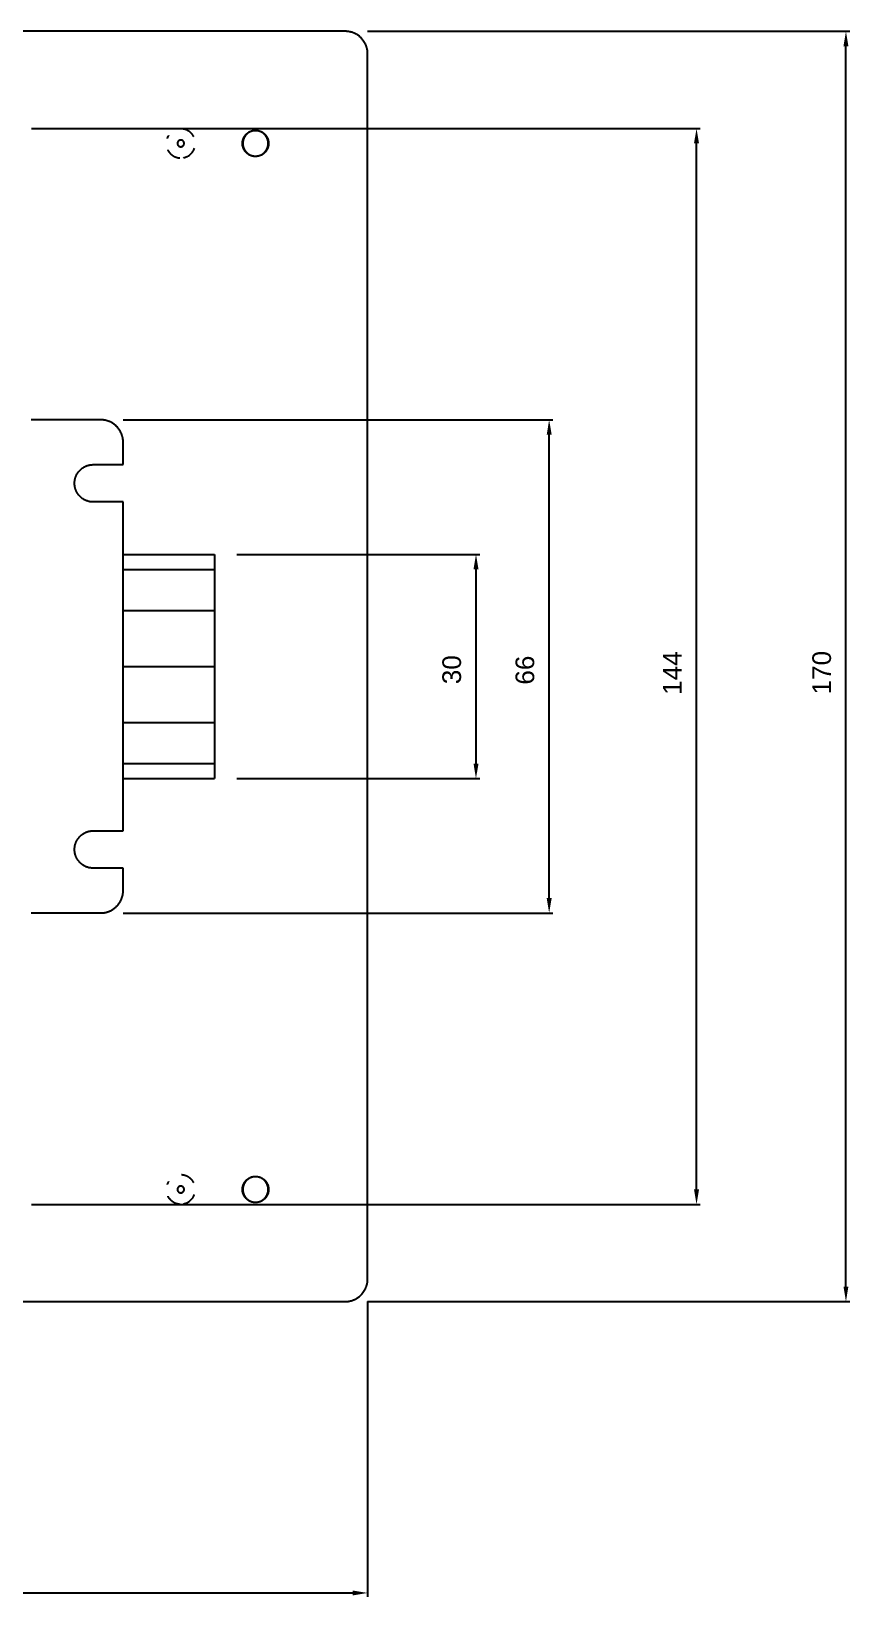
# Model space of a CAD drawing. Extents: x 623 to 1150, y 6 to 775.
# Drawn here: x 1040 to 1149.5, y 129 to 338.5 of the extents above; entities that cross this region are included whole.
import ezdxf

# ---------------------------------------------------------------- set-up
doc = ezdxf.new("R2010")
doc.units = 0
doc.layers.get('DEFPOINTS').update_dxf_attribs({"linetype": 'CONTINUOUS'})
doc.layers.add('DEFAULT', color=7, linetype='CONTINUOUS')
doc.layers.add('DIMENSIONES', color=7, linetype='CONTINUOUS')
doc.styles.add('HELVETICA_LIGHT', font='txt')
doc.dimstyles.new('DEFAULT', dxfattribs={"dimtxt": 2.5, "dimasz": 2, "dimexe": 0.5, "dimexo": 3, "dimgap": 2, "dimtad": 1, "dimtoh": 1, "dimzin": 1, "dimcen": 0.5, "dimazin": 3, "dimtfac": 1, "dimtix": 1, "dimtmove": 0, "dimatfit": 3})

# ---------------------------------------------------------------- blocks, each defined once
blk = doc.blocks.new('*D3')
at = {"layer": 'DEFAULT', "color": 0}
for p, q in [((897, 168.5), (897, 129)), ((1085, 168.5), (1085, 129)), ((899, 129.5), (1083, 129.5))]:
    blk.add_line(p, q, dxfattribs=at)
for points in [[(899, 129.83), (899, 129.17), (897, 129.5)], [(1083, 129.17), (1083, 129.83), (1085, 129.5)]]:
    blk.add_solid(points, dxfattribs=at)
at = {"layer": 'DEFPOINTS', "color": 0}
for p in [(897, 171.5), (1085, 171.5), (1085, 129.5)]:
    blk.add_point(p, dxfattribs=at)
at = {"layer": 'DEFAULT', "color": 0, "linetype": 'CONTINUOUS', "style": 'HELVETICA_LIGHT'}
blk.add_text('188', height=2.5, dxfattribs=at).set_placement((987.25, 131.5))
blk = doc.blocks.new('*D4')
at = {"layer": 'DEFAULT', "color": 0}
for p, q in [((1085, 338.5), (1149.5, 338.5)), ((1149, 170.5), (1149, 336.5)), ((1085, 168.5), (1149.5, 168.5))]:
    blk.add_line(p, q, dxfattribs=at)
for points in [[(1149.33, 336.5), (1148.67, 336.5), (1149, 338.5)], [(1148.67, 170.5), (1149.33, 170.5), (1149, 168.5)]]:
    blk.add_solid(points, dxfattribs=at)
at = {"layer": 'DEFPOINTS', "color": 0}
for p in [(1082, 338.5), (1149, 338.5), (1082, 168.5)]:
    blk.add_point(p, dxfattribs=at)
at = {"layer": 'DEFAULT', "color": 0, "linetype": 'CONTINUOUS', "style": 'HELVETICA_LIGHT'}
blk.add_text('170', height=2.5, rotation=90, dxfattribs=at).set_placement((1147, 249.75))
blk = doc.blocks.new('*D5')
at = {"layer": 'DEFAULT', "color": 0}
for p, q in [((1040.01, 325.5), (1129.51, 325.5)), ((1129.01, 183.5), (1129.01, 323.5)), ((1040.01, 181.5), (1129.51, 181.5))]:
    blk.add_line(p, q, dxfattribs=at)
for points in [[(1129.34, 323.5), (1128.67, 323.5), (1129.01, 325.5)], [(1128.67, 183.5), (1129.34, 183.5), (1129.01, 181.5)]]:
    blk.add_solid(points, dxfattribs=at)
at = {"layer": 'DEFPOINTS', "color": 0}
for p in [(1037.01, 325.5), (1129.01, 325.5), (1037.01, 181.5)]:
    blk.add_point(p, dxfattribs=at)
at = {"layer": 'DEFAULT', "color": 0, "linetype": 'CONTINUOUS', "style": 'HELVETICA_LIGHT'}
blk.add_text('144', height=2.5, rotation=90, dxfattribs=at).set_placement((1127.01, 249.69))
blk = doc.blocks.new('*D6')
at = {"layer": 'DEFAULT', "color": 0}
for p, q in [((1067.5, 268.5), (1100, 268.5)), ((1099.5, 266.5), (1099.5, 240.5)), ((1067.5, 238.5), (1100, 238.5))]:
    blk.add_line(p, q, dxfattribs=at)
for points in [[(1099.84, 266.5), (1099.17, 266.5), (1099.5, 268.5)], [(1099.17, 240.5), (1099.84, 240.5), (1099.5, 238.5)]]:
    blk.add_solid(points, dxfattribs=at)
at = {"layer": 'DEFPOINTS', "color": 0}
for p in [(1064.5, 268.5), (1064.5, 238.5), (1099.5, 238.5)]:
    blk.add_point(p, dxfattribs=at)
at = {"layer": 'DEFAULT', "color": 0, "linetype": 'CONTINUOUS', "style": 'HELVETICA_LIGHT'}
blk.add_text('30', height=2.5, rotation=90, dxfattribs=at).set_placement((1097.5, 251.12))
blk = doc.blocks.new('*D7')
at = {"layer": 'DEFAULT', "color": 0}
for p, q in [((1052.29, 286.5), (1109.79, 286.5)), ((1109.29, 222.5), (1109.29, 284.5)), ((1052.29, 220.5), (1109.79, 220.5))]:
    blk.add_line(p, q, dxfattribs=at)
for points in [[(1109.63, 284.5), (1108.96, 284.5), (1109.29, 286.5)], [(1108.96, 222.5), (1109.63, 222.5), (1109.29, 220.5)]]:
    blk.add_solid(points, dxfattribs=at)
at = {"layer": 'DEFPOINTS', "color": 0}
for p in [(1049.29, 286.5), (1109.29, 286.5), (1049.29, 220.5)]:
    blk.add_point(p, dxfattribs=at)
at = {"layer": 'DEFAULT', "color": 0, "linetype": 'CONTINUOUS', "style": 'HELVETICA_LIGHT'}
blk.add_text('66', height=2.5, rotation=90, dxfattribs=at).set_placement((1107.29, 251.06))

msp = doc.modelspace()

# ---------------------------------------------------------------- linework, layer by layer
at = {"layer": 'DIMENSIONES'}
for points in [[(1082.003, 338.5), (900.003, 338.5)], [(1085.003, 335.5), (1085.002, 335.566), (1085, 335.634), (1084.996, 335.701), (1084.991, 335.769), (1084.984, 335.838), (1084.975, 335.907), (1084.965, 335.976), (1084.953, 336.046), (1084.939, 336.116), (1084.923, 336.185), (1084.906, 336.255), (1084.887, 336.325), (1084.866, 336.395), (1084.843, 336.465), (1084.819, 336.535), (1084.792, 336.604), (1084.764, 336.673), (1084.733, 336.742), (1084.701, 336.81), (1084.668, 336.878), (1084.632, 336.945), (1084.594, 337.011), (1084.555, 337.077), (1084.514, 337.142), (1084.471, 337.205), (1084.426, 337.268), (1084.38, 337.33), (1084.332, 337.391), (1084.282, 337.45), (1084.231, 337.509), (1084.178, 337.566), (1084.124, 337.621), (1084.068, 337.675), (1084.011, 337.728), (1083.953, 337.779), (1083.894, 337.829), (1083.833, 337.877), (1083.771, 337.923), (1083.708, 337.968), (1083.644, 338.011), (1083.58, 338.052), (1083.514, 338.091), (1083.448, 338.129), (1083.381, 338.165), (1083.313, 338.199), (1083.245, 338.231), (1083.176, 338.261), (1083.107, 338.289), (1083.038, 338.316), (1082.968, 338.34), (1082.898, 338.363), (1082.828, 338.384), (1082.758, 338.403), (1082.688, 338.421), (1082.618, 338.436), (1082.549, 338.45), (1082.479, 338.462), (1082.41, 338.472), (1082.341, 338.481), (1082.272, 338.488), (1082.204, 338.493), (1082.136, 338.497), (1082.069, 338.499), (1082.003, 338.5)], [(1085.003, 171.5), (1085.003, 335.5)], [(1061.382, 324.879), (1061.35, 324.909), (1061.319, 324.939), (1061.286, 324.968), (1061.253, 324.997), (1061.218, 325.025), (1061.184, 325.052), (1061.148, 325.078), (1061.112, 325.104), (1061.075, 325.129), (1061.037, 325.153), (1060.999, 325.176), (1060.961, 325.198), (1060.921, 325.22), (1060.882, 325.241), (1060.841, 325.26), (1060.801, 325.279), (1060.76, 325.297), (1060.718, 325.314), (1060.676, 325.33), (1060.634, 325.345), (1060.592, 325.359), (1060.549, 325.372), (1060.506, 325.384), (1060.463, 325.395), (1060.42, 325.405), (1060.376, 325.414), (1060.333, 325.422), (1060.289, 325.429), (1060.246, 325.435), (1060.202, 325.44), (1060.159, 325.444), (1060.115, 325.447)], [(1061.517, 324.729), (1061.485, 324.768), (1061.452, 324.806), (1061.417, 324.843), (1061.382, 324.88), (1061.382, 324.88)], [(1061.745, 324.376), (1061.721, 324.422), (1061.695, 324.468), (1061.668, 324.514), (1061.64, 324.559), (1061.611, 324.602), (1061.581, 324.646), (1061.549, 324.688), (1061.516, 324.729)], [(1058.373, 324.571), (1058.342, 324.523), (1058.313, 324.473), (1058.285, 324.423), (1058.259, 324.372), (1058.234, 324.32), (1058.21, 324.268), (1058.188, 324.215), (1058.168, 324.161)], [(1060.347, 321.581), (1060.407, 321.592), (1060.468, 321.606), (1060.528, 321.622), (1060.588, 321.64), (1060.647, 321.66), (1060.707, 321.681), (1060.766, 321.705), (1060.824, 321.731), (1060.882, 321.76), (1060.939, 321.79), (1060.996, 321.822), (1061.051, 321.856), (1061.105, 321.892), (1061.158, 321.929), (1061.21, 321.969), (1061.261, 322.01), (1061.31, 322.053), (1061.358, 322.098), (1061.404, 322.144), (1061.448, 322.191), (1061.491, 322.24), (1061.532, 322.29), (1061.571, 322.342), (1061.609, 322.394), (1061.644, 322.447), (1061.678, 322.501), (1061.709, 322.556), (1061.739, 322.612), (1061.766, 322.668), (1061.792, 322.725), (1061.816, 322.782), (1061.837, 322.839)], [(1058.26, 322.624), (1058.285, 322.577), (1058.31, 322.531), (1058.337, 322.486), (1058.365, 322.441), (1058.394, 322.397), (1058.425, 322.354), (1058.456, 322.312), (1058.489, 322.271)], [(1058.488, 322.27), (1058.52, 322.231), (1058.554, 322.193), (1058.588, 322.156), (1058.623, 322.12)], [(1058.624, 322.121), (1058.655, 322.091), (1058.687, 322.061), (1058.719, 322.032), (1058.753, 322.003), (1058.787, 321.975), (1058.822, 321.948), (1058.857, 321.922), (1058.894, 321.896), (1058.93, 321.871), (1058.968, 321.847), (1059.006, 321.824), (1059.045, 321.801), (1059.084, 321.78), (1059.124, 321.759), (1059.164, 321.739), (1059.205, 321.721), (1059.246, 321.703), (1059.287, 321.686), (1059.329, 321.67), (1059.371, 321.655), (1059.414, 321.641), (1059.456, 321.628), (1059.499, 321.616), (1059.543, 321.605), (1059.586, 321.595), (1059.629, 321.586), (1059.673, 321.578), (1059.716, 321.571), (1059.76, 321.565), (1059.803, 321.56), (1059.847, 321.556), (1059.89, 321.553)], [(1049.293, 286.504), (1040.005, 286.504)], [(1052.293, 283.504), (1052.293, 283.571), (1052.29, 283.638), (1052.287, 283.705), (1052.281, 283.774), (1052.274, 283.842), (1052.266, 283.911), (1052.255, 283.98), (1052.243, 284.05), (1052.229, 284.12), (1052.214, 284.189), (1052.197, 284.259), (1052.178, 284.329), (1052.157, 284.399), (1052.134, 284.469), (1052.109, 284.539), (1052.083, 284.608), (1052.054, 284.677), (1052.024, 284.746), (1051.992, 284.814), (1051.958, 284.882), (1051.922, 284.949), (1051.885, 285.015), (1051.845, 285.081), (1051.804, 285.146), (1051.761, 285.209), (1051.717, 285.272), (1051.67, 285.334), (1051.622, 285.395), (1051.573, 285.454), (1051.522, 285.513), (1051.469, 285.57), (1051.415, 285.625), (1051.359, 285.679), (1051.302, 285.732), (1051.244, 285.783), (1051.184, 285.833), (1051.124, 285.881), (1051.062, 285.927), (1050.999, 285.972), (1050.935, 286.015), (1050.87, 286.056), (1050.805, 286.096), (1050.738, 286.133), (1050.671, 286.169), (1050.604, 286.203), (1050.535, 286.235), (1050.467, 286.265), (1050.398, 286.293), (1050.328, 286.32), (1050.259, 286.344), (1050.189, 286.367), (1050.119, 286.388), (1050.049, 286.407), (1049.979, 286.425), (1049.909, 286.44), (1049.839, 286.454), (1049.77, 286.466), (1049.7, 286.476), (1049.631, 286.485), (1049.563, 286.492), (1049.495, 286.497), (1049.427, 286.501), (1049.36, 286.503), (1049.293, 286.504)], [(1052.293, 280.508), (1052.293, 283.504)], [(1048.293, 275.508), (1048.238, 275.509), (1048.182, 275.51), (1048.125, 275.514), (1048.069, 275.518), (1048.012, 275.524), (1047.954, 275.531), (1047.896, 275.54), (1047.838, 275.55), (1047.78, 275.561), (1047.722, 275.574), (1047.664, 275.589), (1047.605, 275.604), (1047.547, 275.622), (1047.489, 275.641), (1047.431, 275.661), (1047.373, 275.683), (1047.316, 275.707), (1047.258, 275.732), (1047.201, 275.759), (1047.145, 275.787), (1047.089, 275.817), (1047.034, 275.848), (1046.979, 275.881), (1046.925, 275.915), (1046.872, 275.951), (1046.82, 275.988), (1046.768, 276.027), (1046.718, 276.067), (1046.668, 276.108), (1046.619, 276.151), (1046.572, 276.195), (1046.526, 276.24), (1046.48, 276.287), (1046.436, 276.334), (1046.394, 276.383), (1046.352, 276.432), (1046.312, 276.483), (1046.274, 276.534), (1046.237, 276.587), (1046.201, 276.64), (1046.167, 276.694), (1046.134, 276.749), (1046.102, 276.804), (1046.073, 276.86), (1046.044, 276.916), (1046.018, 276.973), (1045.992, 277.03), (1045.969, 277.088), (1045.947, 277.146), (1045.926, 277.204), (1045.907, 277.262), (1045.89, 277.32), (1045.874, 277.378), (1045.859, 277.437), (1045.847, 277.495), (1045.835, 277.553), (1045.825, 277.611), (1045.816, 277.669), (1045.809, 277.726), (1045.803, 277.783), (1045.799, 277.84), (1045.796, 277.897), (1045.794, 277.952), (1045.793, 278.008), (1045.794, 278.063), (1045.796, 278.119), (1045.799, 278.176), (1045.803, 278.233), (1045.809, 278.29), (1045.816, 278.347), (1045.825, 278.405), (1045.835, 278.463), (1045.847, 278.521), (1045.859, 278.579), (1045.874, 278.638), (1045.89, 278.696), (1045.907, 278.754), (1045.926, 278.812), (1045.947, 278.87), (1045.969, 278.928), (1045.992, 278.986), (1046.018, 279.043), (1046.044, 279.1), (1046.073, 279.156), (1046.102, 279.212), (1046.134, 279.267), (1046.167, 279.322), (1046.201, 279.376), (1046.237, 279.429), (1046.274, 279.482), (1046.312, 279.533), (1046.352, 279.584), (1046.394, 279.633), (1046.436, 279.682), (1046.48, 279.729), (1046.526, 279.776), (1046.572, 279.821), (1046.619, 279.865), (1046.668, 279.907), (1046.718, 279.949), (1046.768, 279.989), (1046.82, 280.027), (1046.872, 280.065), (1046.925, 280.1), (1046.979, 280.135), (1047.034, 280.168), (1047.089, 280.199), (1047.145, 280.229), (1047.201, 280.257), (1047.258, 280.284), (1047.316, 280.309), (1047.373, 280.332), (1047.431, 280.355), (1047.489, 280.375), (1047.547, 280.394), (1047.605, 280.411), (1047.664, 280.427), (1047.722, 280.442), (1047.78, 280.455), (1047.838, 280.466), (1047.896, 280.476), (1047.954, 280.485), (1048.012, 280.492), (1048.069, 280.498), (1048.125, 280.502), (1048.182, 280.505), (1048.238, 280.507), (1048.293, 280.508)], [(1048.293, 280.508), (1052.293, 280.508)], [(1052.293, 275.508), (1048.293, 275.508)], [(1052.293, 231.5), (1052.293, 275.508)], [(1052.293, 268.5), (1064.503, 268.5)], [(1064.503, 268.5), (1064.503, 266.49)], [(1052.293, 266.49), (1064.503, 266.49)], [(1064.503, 266.49), (1064.503, 261)], [(1052.293, 261), (1064.503, 261)], [(1064.503, 261), (1064.503, 253.5)], [(1052.293, 253.5), (1064.503, 253.5)], [(1064.503, 253.5), (1064.503, 246)], [(1052.293, 246), (1064.503, 246)], [(1064.503, 246), (1064.503, 240.51)], [(1052.293, 240.51), (1064.503, 240.51)], [(1064.503, 240.51), (1064.503, 238.5)], [(1052.293, 238.5), (1064.503, 238.5)], [(1048.293, 226.5), (1048.238, 226.501), (1048.182, 226.502), (1048.125, 226.506), (1048.069, 226.51), (1048.012, 226.516), (1047.954, 226.523), (1047.896, 226.532), (1047.838, 226.542), (1047.78, 226.553), (1047.722, 226.566), (1047.664, 226.581), (1047.605, 226.597), (1047.547, 226.614), (1047.489, 226.633), (1047.431, 226.653), (1047.373, 226.676), (1047.316, 226.699), (1047.258, 226.724), (1047.201, 226.751), (1047.145, 226.779), (1047.089, 226.809), (1047.034, 226.84), (1046.979, 226.873), (1046.925, 226.908), (1046.872, 226.943), (1046.82, 226.98), (1046.768, 227.019), (1046.718, 227.059), (1046.668, 227.1), (1046.619, 227.143), (1046.572, 227.187), (1046.526, 227.232), (1046.48, 227.279), (1046.436, 227.326), (1046.394, 227.375), (1046.352, 227.424), (1046.312, 227.475), (1046.274, 227.526), (1046.237, 227.579), (1046.201, 227.632), (1046.167, 227.686), (1046.134, 227.741), (1046.102, 227.796), (1046.073, 227.852), (1046.044, 227.908), (1046.018, 227.965), (1045.992, 228.022), (1045.969, 228.08), (1045.947, 228.138), (1045.926, 228.196), (1045.907, 228.254), (1045.89, 228.312), (1045.874, 228.37), (1045.859, 228.429), (1045.847, 228.487), (1045.835, 228.545), (1045.825, 228.603), (1045.816, 228.661), (1045.809, 228.718), (1045.803, 228.775), (1045.799, 228.832), (1045.796, 228.889), (1045.794, 228.945), (1045.793, 229), (1045.794, 229.055), (1045.796, 229.111), (1045.799, 229.168), (1045.803, 229.225), (1045.809, 229.282), (1045.816, 229.339), (1045.825, 229.397), (1045.835, 229.455), (1045.847, 229.513), (1045.859, 229.571), (1045.874, 229.63), (1045.89, 229.688), (1045.907, 229.746), (1045.926, 229.804), (1045.947, 229.862), (1045.969, 229.92), (1045.992, 229.978), (1046.018, 230.035), (1046.044, 230.092), (1046.073, 230.148), (1046.102, 230.204), (1046.134, 230.259), (1046.167, 230.314), (1046.201, 230.368), (1046.237, 230.421), (1046.274, 230.474), (1046.312, 230.525), (1046.352, 230.576), (1046.394, 230.625), (1046.436, 230.674), (1046.48, 230.721), (1046.526, 230.768), (1046.572, 230.813), (1046.619, 230.857), (1046.668, 230.9), (1046.718, 230.941), (1046.768, 230.981), (1046.82, 231.02), (1046.872, 231.057), (1046.925, 231.092), (1046.979, 231.127), (1047.034, 231.16), (1047.089, 231.191), (1047.145, 231.221), (1047.201, 231.249), (1047.258, 231.276), (1047.316, 231.301), (1047.373, 231.324), (1047.431, 231.347), (1047.489, 231.367), (1047.547, 231.386), (1047.605, 231.403), (1047.664, 231.419), (1047.722, 231.434), (1047.78, 231.447), (1047.838, 231.458), (1047.896, 231.468), (1047.954, 231.477), (1048.012, 231.484), (1048.069, 231.49), (1048.125, 231.494), (1048.182, 231.498), (1048.238, 231.499), (1048.293, 231.5)], [(1048.293, 231.5), (1052.293, 231.5)], [(1052.293, 226.5), (1048.293, 226.5)], [(1052.293, 223.504), (1052.293, 226.5)], [(1049.293, 220.504), (1049.36, 220.505), (1049.427, 220.507), (1049.495, 220.511), (1049.563, 220.516), (1049.631, 220.523), (1049.7, 220.532), (1049.77, 220.542), (1049.839, 220.554), (1049.909, 220.568), (1049.979, 220.583), (1050.049, 220.601), (1050.119, 220.62), (1050.189, 220.641), (1050.259, 220.664), (1050.328, 220.688), (1050.398, 220.715), (1050.467, 220.743), (1050.535, 220.773), (1050.604, 220.805), (1050.671, 220.839), (1050.738, 220.875), (1050.805, 220.912), (1050.87, 220.952), (1050.935, 220.993), (1050.999, 221.036), (1051.062, 221.081), (1051.124, 221.127), (1051.184, 221.175), (1051.244, 221.225), (1051.302, 221.276), (1051.359, 221.328), (1051.415, 221.383), (1051.469, 221.438), (1051.522, 221.495), (1051.573, 221.554), (1051.622, 221.613), (1051.67, 221.674), (1051.717, 221.736), (1051.761, 221.799), (1051.804, 221.862), (1051.845, 221.927), (1051.885, 221.993), (1051.922, 222.059), (1051.958, 222.126), (1051.992, 222.194), (1052.024, 222.262), (1052.054, 222.331), (1052.083, 222.4), (1052.109, 222.469), (1052.134, 222.539), (1052.157, 222.609), (1052.178, 222.679), (1052.197, 222.748), (1052.214, 222.818), (1052.229, 222.888), (1052.243, 222.958), (1052.255, 223.028), (1052.266, 223.097), (1052.274, 223.166), (1052.281, 223.234), (1052.287, 223.303), (1052.29, 223.37), (1052.293, 223.437), (1052.293, 223.504)], [(1040.005, 220.504), (1049.293, 220.504)], [(1058.373, 184.571), (1058.342, 184.523), (1058.313, 184.473), (1058.285, 184.423), (1058.259, 184.372), (1058.234, 184.32), (1058.21, 184.268), (1058.188, 184.215), (1058.168, 184.161)], [(1061.382, 184.879), (1061.35, 184.909), (1061.319, 184.939), (1061.286, 184.968), (1061.253, 184.997), (1061.218, 185.025), (1061.184, 185.052), (1061.148, 185.078), (1061.112, 185.104), (1061.075, 185.129), (1061.037, 185.153), (1060.999, 185.176), (1060.961, 185.198), (1060.921, 185.22), (1060.882, 185.241), (1060.841, 185.26), (1060.801, 185.279), (1060.76, 185.297), (1060.718, 185.314), (1060.676, 185.33), (1060.634, 185.345), (1060.592, 185.359), (1060.549, 185.372), (1060.506, 185.384), (1060.463, 185.395), (1060.42, 185.405), (1060.376, 185.414), (1060.333, 185.422), (1060.289, 185.429), (1060.246, 185.435), (1060.202, 185.44), (1060.159, 185.444), (1060.115, 185.447)], [(1061.517, 184.729), (1061.485, 184.768), (1061.452, 184.806), (1061.417, 184.843), (1061.382, 184.88), (1061.382, 184.88)], [(1061.745, 184.376), (1061.721, 184.422), (1061.695, 184.468), (1061.668, 184.514), (1061.64, 184.559), (1061.611, 184.602), (1061.581, 184.646), (1061.549, 184.688), (1061.516, 184.729)], [(1058.26, 182.624), (1058.285, 182.577), (1058.31, 182.531), (1058.337, 182.486), (1058.365, 182.441), (1058.394, 182.397), (1058.425, 182.354), (1058.456, 182.312), (1058.489, 182.271)], [(1058.488, 182.27), (1058.52, 182.231), (1058.554, 182.193), (1058.588, 182.156), (1058.623, 182.12)], [(1060.347, 181.581), (1060.407, 181.592), (1060.468, 181.606), (1060.528, 181.622), (1060.588, 181.64), (1060.647, 181.66), (1060.707, 181.681), (1060.766, 181.705), (1060.824, 181.731), (1060.882, 181.76), (1060.939, 181.79), (1060.996, 181.822), (1061.051, 181.856), (1061.105, 181.892), (1061.158, 181.929), (1061.21, 181.969), (1061.261, 182.01), (1061.31, 182.053), (1061.358, 182.098), (1061.404, 182.144), (1061.448, 182.191), (1061.491, 182.24), (1061.532, 182.29), (1061.571, 182.342), (1061.609, 182.394), (1061.644, 182.447), (1061.678, 182.501), (1061.709, 182.556), (1061.739, 182.612), (1061.766, 182.668), (1061.792, 182.725), (1061.816, 182.782), (1061.837, 182.839)], [(1058.624, 182.121), (1058.655, 182.091), (1058.687, 182.061), (1058.719, 182.032), (1058.753, 182.003), (1058.787, 181.975), (1058.822, 181.948), (1058.857, 181.922), (1058.894, 181.896), (1058.93, 181.871), (1058.968, 181.847), (1059.006, 181.824), (1059.045, 181.801), (1059.084, 181.78), (1059.124, 181.759), (1059.164, 181.739), (1059.205, 181.721), (1059.246, 181.703), (1059.287, 181.686), (1059.329, 181.67), (1059.371, 181.655), (1059.414, 181.641), (1059.456, 181.628), (1059.499, 181.616), (1059.543, 181.605), (1059.586, 181.595), (1059.629, 181.586), (1059.673, 181.578), (1059.716, 181.571), (1059.76, 181.565), (1059.803, 181.56), (1059.847, 181.556), (1059.89, 181.553)], [(1082.003, 168.5), (1082.069, 168.501), (1082.136, 168.503), (1082.204, 168.507), (1082.272, 168.512), (1082.341, 168.519), (1082.41, 168.528), (1082.479, 168.538), (1082.549, 168.55), (1082.618, 168.564), (1082.688, 168.579), (1082.758, 168.597), (1082.828, 168.616), (1082.898, 168.637), (1082.968, 168.659), (1083.038, 168.684), (1083.107, 168.711), (1083.176, 168.739), (1083.245, 168.769), (1083.313, 168.801), (1083.381, 168.835), (1083.448, 168.871), (1083.514, 168.908), (1083.58, 168.948), (1083.644, 168.989), (1083.708, 169.032), (1083.771, 169.076), (1083.833, 169.123), (1083.894, 169.171), (1083.953, 169.22), (1084.011, 169.272), (1084.068, 169.324), (1084.124, 169.379), (1084.178, 169.434), (1084.231, 169.491), (1084.282, 169.549), (1084.332, 169.609), (1084.38, 169.67), (1084.426, 169.732), (1084.471, 169.794), (1084.514, 169.858), (1084.555, 169.923), (1084.594, 169.989), (1084.632, 170.055), (1084.668, 170.122), (1084.701, 170.19), (1084.733, 170.258), (1084.764, 170.327), (1084.792, 170.396), (1084.819, 170.465), (1084.843, 170.535), (1084.866, 170.604), (1084.887, 170.674), (1084.906, 170.744), (1084.923, 170.814), (1084.939, 170.884), (1084.953, 170.954), (1084.965, 171.024), (1084.975, 171.093), (1084.984, 171.162), (1084.991, 171.23), (1084.996, 171.298), (1085, 171.366), (1085.002, 171.433), (1085.003, 171.5)], [(900.003, 168.5), (1082.003, 168.5)]]:
    msp.add_lwpolyline(points, dxfattribs=at)
for points in [[(1070.003, 321.75), (1069.964, 321.75), (1069.925, 321.752), (1069.885, 321.754), (1069.845, 321.757), (1069.805, 321.761), (1069.765, 321.766), (1069.725, 321.772), (1069.684, 321.779), (1069.644, 321.787), (1069.603, 321.796), (1069.562, 321.806), (1069.521, 321.817), (1069.48, 321.83), (1069.44, 321.843), (1069.399, 321.857), (1069.359, 321.873), (1069.318, 321.889), (1069.278, 321.907), (1069.238, 321.926), (1069.199, 321.945), (1069.16, 321.966), (1069.121, 321.988), (1069.083, 322.011), (1069.045, 322.035), (1069.008, 322.06), (1068.971, 322.086), (1068.935, 322.113), (1068.9, 322.141), (1068.865, 322.17), (1068.831, 322.2), (1068.798, 322.231), (1068.765, 322.262), (1068.734, 322.295), (1068.703, 322.328), (1068.673, 322.362), (1068.644, 322.397), (1068.616, 322.432), (1068.589, 322.468), (1068.563, 322.505), (1068.538, 322.542), (1068.514, 322.58), (1068.491, 322.618), (1068.469, 322.657), (1068.448, 322.696), (1068.428, 322.736), (1068.41, 322.775), (1068.392, 322.815), (1068.376, 322.856), (1068.36, 322.896), (1068.346, 322.937), (1068.332, 322.978), (1068.32, 323.018), (1068.309, 323.059), (1068.299, 323.1), (1068.29, 323.141), (1068.282, 323.181), (1068.275, 323.222), (1068.269, 323.262), (1068.264, 323.303), (1068.26, 323.343), (1068.257, 323.382), (1068.254, 323.422), (1068.253, 323.461), (1068.253, 323.5), (1068.253, 323.539), (1068.254, 323.578), (1068.257, 323.617), (1068.26, 323.657), (1068.264, 323.697), (1068.269, 323.737), (1068.275, 323.778), (1068.282, 323.818), (1068.29, 323.859), (1068.299, 323.9), (1068.309, 323.941), (1068.32, 323.981), (1068.332, 324.022), (1068.346, 324.063), (1068.36, 324.104), (1068.376, 324.144), (1068.392, 324.184), (1068.41, 324.224), (1068.428, 324.264), (1068.448, 324.304), (1068.469, 324.343), (1068.491, 324.381), (1068.514, 324.42), (1068.538, 324.458), (1068.563, 324.495), (1068.589, 324.531), (1068.616, 324.568), (1068.644, 324.603), (1068.673, 324.638), (1068.703, 324.672), (1068.734, 324.705), (1068.765, 324.737), (1068.798, 324.769), (1068.831, 324.8), (1068.865, 324.83), (1068.9, 324.859), (1068.935, 324.887), (1068.971, 324.914), (1069.008, 324.94), (1069.045, 324.965), (1069.083, 324.989), (1069.121, 325.012), (1069.16, 325.034), (1069.199, 325.054), (1069.238, 325.074), (1069.278, 325.093), (1069.318, 325.11), (1069.359, 325.127), (1069.399, 325.142), (1069.44, 325.157), (1069.48, 325.17), (1069.521, 325.182), (1069.562, 325.194), (1069.603, 325.204), (1069.644, 325.213), (1069.684, 325.221), (1069.725, 325.228), (1069.765, 325.234), (1069.805, 325.239), (1069.845, 325.243), (1069.885, 325.246), (1069.925, 325.248), (1069.964, 325.249), (1070.003, 325.25), (1070.042, 325.249), (1070.081, 325.248), (1070.12, 325.246), (1070.16, 325.243), (1070.2, 325.239), (1070.24, 325.234), (1070.281, 325.228), (1070.321, 325.221), (1070.362, 325.213), (1070.403, 325.204), (1070.443, 325.194), (1070.484, 325.182), (1070.525, 325.17), (1070.566, 325.157), (1070.606, 325.142), (1070.647, 325.127), (1070.687, 325.11), (1070.727, 325.093), (1070.767, 325.074), (1070.806, 325.054), (1070.846, 325.034), (1070.884, 325.012), (1070.923, 324.989), (1070.96, 324.965), (1070.998, 324.94), (1071.034, 324.914), (1071.07, 324.887), (1071.106, 324.859), (1071.14, 324.83), (1071.174, 324.8), (1071.208, 324.769), (1071.24, 324.737), (1071.272, 324.705), (1071.302, 324.672), (1071.332, 324.638), (1071.361, 324.603), (1071.389, 324.568), (1071.416, 324.531), (1071.442, 324.495), (1071.467, 324.458), (1071.491, 324.42), (1071.514, 324.381), (1071.536, 324.343), (1071.557, 324.304), (1071.577, 324.264), (1071.596, 324.224), (1071.613, 324.184), (1071.63, 324.144), (1071.645, 324.104), (1071.66, 324.063), (1071.673, 324.022), (1071.685, 323.981), (1071.696, 323.941), (1071.706, 323.9), (1071.715, 323.859), (1071.723, 323.818), (1071.73, 323.778), (1071.736, 323.737), (1071.742, 323.697), (1071.746, 323.657), (1071.749, 323.617), (1071.751, 323.578), (1071.752, 323.539), (1071.753, 323.5), (1071.752, 323.461), (1071.751, 323.422), (1071.749, 323.382), (1071.746, 323.343), (1071.742, 323.303), (1071.736, 323.262), (1071.73, 323.222), (1071.723, 323.181), (1071.715, 323.141), (1071.706, 323.1), (1071.696, 323.059), (1071.685, 323.018), (1071.673, 322.978), (1071.66, 322.937), (1071.645, 322.896), (1071.63, 322.856), (1071.613, 322.815), (1071.596, 322.775), (1071.577, 322.736), (1071.557, 322.696), (1071.536, 322.657), (1071.514, 322.618), (1071.491, 322.58), (1071.467, 322.542), (1071.442, 322.505), (1071.416, 322.468), (1071.389, 322.432), (1071.361, 322.397), (1071.332, 322.362), (1071.302, 322.328), (1071.272, 322.295), (1071.24, 322.262), (1071.208, 322.231), (1071.174, 322.2), (1071.14, 322.17), (1071.106, 322.141), (1071.07, 322.113), (1071.034, 322.086), (1070.998, 322.06), (1070.96, 322.035), (1070.923, 322.011), (1070.884, 321.988), (1070.846, 321.966), (1070.806, 321.945), (1070.767, 321.926), (1070.727, 321.907), (1070.687, 321.889), (1070.647, 321.873), (1070.606, 321.857), (1070.566, 321.843), (1070.525, 321.83), (1070.484, 321.817), (1070.443, 321.806), (1070.403, 321.796), (1070.362, 321.787), (1070.321, 321.779), (1070.281, 321.772), (1070.24, 321.766), (1070.2, 321.761), (1070.16, 321.757), (1070.12, 321.754), (1070.081, 321.752), (1070.042, 321.75)], [(1070.003, 325.2), (1069.965, 325.199), (1069.927, 325.198), (1069.889, 325.196), (1069.85, 325.193), (1069.811, 325.189), (1069.772, 325.184), (1069.733, 325.178), (1069.693, 325.172), (1069.654, 325.164), (1069.614, 325.155), (1069.575, 325.145), (1069.535, 325.134), (1069.495, 325.122), (1069.456, 325.11), (1069.416, 325.096), (1069.377, 325.081), (1069.338, 325.064), (1069.299, 325.047), (1069.26, 325.029), (1069.222, 325.01), (1069.184, 324.99), (1069.146, 324.968), (1069.109, 324.946), (1069.072, 324.923), (1069.036, 324.898), (1069.001, 324.873), (1068.966, 324.847), (1068.931, 324.82), (1068.897, 324.792), (1068.864, 324.763), (1068.832, 324.733), (1068.801, 324.702), (1068.77, 324.67), (1068.74, 324.638), (1068.711, 324.605), (1068.683, 324.571), (1068.656, 324.537), (1068.629, 324.502), (1068.604, 324.466), (1068.58, 324.43), (1068.556, 324.393), (1068.534, 324.356), (1068.513, 324.319), (1068.493, 324.281), (1068.473, 324.242), (1068.455, 324.204), (1068.438, 324.165), (1068.422, 324.126), (1068.407, 324.086), (1068.393, 324.047), (1068.38, 324.007), (1068.368, 323.968), (1068.357, 323.928), (1068.348, 323.888), (1068.339, 323.849), (1068.331, 323.809), (1068.324, 323.77), (1068.318, 323.731), (1068.313, 323.692), (1068.31, 323.653), (1068.307, 323.614), (1068.304, 323.576), (1068.303, 323.538), (1068.303, 323.5), (1068.303, 323.462), (1068.304, 323.424), (1068.307, 323.386), (1068.31, 323.347), (1068.313, 323.308), (1068.318, 323.269), (1068.324, 323.23), (1068.331, 323.191), (1068.339, 323.151), (1068.348, 323.111), (1068.357, 323.072), (1068.368, 323.032), (1068.38, 322.992), (1068.393, 322.953), (1068.407, 322.913), (1068.422, 322.874), (1068.438, 322.835), (1068.455, 322.796), (1068.473, 322.757), (1068.493, 322.719), (1068.513, 322.681), (1068.534, 322.644), (1068.556, 322.606), (1068.58, 322.57), (1068.604, 322.533), (1068.629, 322.498), (1068.656, 322.463), (1068.683, 322.428), (1068.711, 322.395), (1068.74, 322.362), (1068.77, 322.329), (1068.801, 322.298), (1068.832, 322.267), (1068.864, 322.237), (1068.897, 322.208), (1068.931, 322.18), (1068.966, 322.153), (1069.001, 322.127), (1069.036, 322.101), (1069.072, 322.077), (1069.109, 322.054), (1069.146, 322.031), (1069.184, 322.01), (1069.222, 321.99), (1069.26, 321.971), (1069.299, 321.952), (1069.338, 321.935), (1069.377, 321.919), (1069.416, 321.904), (1069.456, 321.89), (1069.495, 321.877), (1069.535, 321.866), (1069.575, 321.855), (1069.614, 321.845), (1069.654, 321.836), (1069.693, 321.828), (1069.733, 321.821), (1069.772, 321.816), (1069.811, 321.811), (1069.85, 321.807), (1069.889, 321.804), (1069.927, 321.802), (1069.965, 321.8), (1070.003, 321.8), (1070.04, 321.8), (1070.078, 321.802), (1070.117, 321.804), (1070.155, 321.807), (1070.194, 321.811), (1070.233, 321.816), (1070.273, 321.821), (1070.312, 321.828), (1070.352, 321.836), (1070.391, 321.845), (1070.431, 321.855), (1070.47, 321.866), (1070.51, 321.877), (1070.55, 321.89), (1070.589, 321.904), (1070.628, 321.919), (1070.668, 321.935), (1070.706, 321.952), (1070.745, 321.971), (1070.783, 321.99), (1070.821, 322.01), (1070.859, 322.031), (1070.896, 322.054), (1070.933, 322.077), (1070.969, 322.101), (1071.005, 322.127), (1071.04, 322.153), (1071.074, 322.18), (1071.108, 322.208), (1071.141, 322.237), (1071.173, 322.267), (1071.205, 322.298), (1071.235, 322.329), (1071.265, 322.362), (1071.294, 322.395), (1071.322, 322.428), (1071.35, 322.463), (1071.376, 322.498), (1071.401, 322.533), (1071.426, 322.57), (1071.449, 322.606), (1071.471, 322.644), (1071.492, 322.681), (1071.513, 322.719), (1071.532, 322.757), (1071.55, 322.796), (1071.567, 322.835), (1071.583, 322.874), (1071.598, 322.913), (1071.612, 322.953), (1071.625, 322.992), (1071.637, 323.032), (1071.648, 323.072), (1071.658, 323.111), (1071.666, 323.151), (1071.674, 323.191), (1071.681, 323.23), (1071.687, 323.269), (1071.692, 323.308), (1071.696, 323.347), (1071.699, 323.386), (1071.701, 323.424), (1071.702, 323.462), (1071.703, 323.5), (1071.702, 323.538), (1071.701, 323.576), (1071.699, 323.614), (1071.696, 323.653), (1071.692, 323.692), (1071.687, 323.731), (1071.681, 323.77), (1071.674, 323.809), (1071.666, 323.849), (1071.658, 323.888), (1071.648, 323.928), (1071.637, 323.968), (1071.625, 324.007), (1071.612, 324.047), (1071.598, 324.086), (1071.583, 324.126), (1071.567, 324.165), (1071.55, 324.204), (1071.532, 324.242), (1071.513, 324.281), (1071.492, 324.319), (1071.471, 324.356), (1071.449, 324.393), (1071.426, 324.43), (1071.401, 324.466), (1071.376, 324.502), (1071.35, 324.537), (1071.322, 324.571), (1071.294, 324.605), (1071.265, 324.638), (1071.235, 324.67), (1071.205, 324.702), (1071.173, 324.733), (1071.141, 324.763), (1071.108, 324.792), (1071.074, 324.82), (1071.04, 324.847), (1071.005, 324.873), (1070.969, 324.898), (1070.933, 324.923), (1070.896, 324.946), (1070.859, 324.968), (1070.821, 324.99), (1070.783, 325.01), (1070.745, 325.029), (1070.706, 325.047), (1070.668, 325.064), (1070.628, 325.081), (1070.589, 325.096), (1070.55, 325.11), (1070.51, 325.122), (1070.47, 325.134), (1070.431, 325.145), (1070.391, 325.155), (1070.352, 325.164), (1070.312, 325.172), (1070.273, 325.178), (1070.233, 325.184), (1070.194, 325.189), (1070.155, 325.193), (1070.117, 325.196), (1070.078, 325.198), (1070.04, 325.199)], [(1060.003, 323.95), (1059.993, 323.95), (1059.983, 323.949), (1059.972, 323.949), (1059.962, 323.948), (1059.952, 323.947), (1059.942, 323.946), (1059.931, 323.944), (1059.921, 323.942), (1059.91, 323.94), (1059.9, 323.938), (1059.889, 323.935), (1059.879, 323.933), (1059.868, 323.929), (1059.858, 323.926), (1059.847, 323.922), (1059.837, 323.918), (1059.827, 323.914), (1059.816, 323.91), (1059.806, 323.905), (1059.796, 323.9), (1059.786, 323.894), (1059.776, 323.889), (1059.766, 323.883), (1059.756, 323.877), (1059.747, 323.87), (1059.737, 323.863), (1059.728, 323.857), (1059.719, 323.849), (1059.71, 323.842), (1059.701, 323.834), (1059.693, 323.826), (1059.684, 323.818), (1059.676, 323.81), (1059.668, 323.801), (1059.661, 323.793), (1059.653, 323.784), (1059.646, 323.774), (1059.639, 323.765), (1059.632, 323.756), (1059.626, 323.746), (1059.62, 323.736), (1059.614, 323.727), (1059.608, 323.717), (1059.603, 323.707), (1059.598, 323.696), (1059.593, 323.686), (1059.588, 323.676), (1059.584, 323.666), (1059.58, 323.655), (1059.576, 323.645), (1059.573, 323.634), (1059.57, 323.624), (1059.567, 323.613), (1059.564, 323.603), (1059.562, 323.592), (1059.56, 323.582), (1059.558, 323.571), (1059.557, 323.561), (1059.555, 323.551), (1059.554, 323.54), (1059.553, 323.53), (1059.553, 323.52), (1059.552, 323.51), (1059.552, 323.5), (1059.552, 323.49), (1059.553, 323.48), (1059.553, 323.47), (1059.554, 323.459), (1059.555, 323.449), (1059.557, 323.439), (1059.558, 323.428), (1059.56, 323.418), (1059.562, 323.408), (1059.564, 323.397), (1059.567, 323.387), (1059.57, 323.376), (1059.573, 323.366), (1059.576, 323.355), (1059.58, 323.345), (1059.584, 323.334), (1059.588, 323.324), (1059.593, 323.314), (1059.598, 323.303), (1059.603, 323.293), (1059.608, 323.283), (1059.614, 323.273), (1059.619, 323.263), (1059.626, 323.254), (1059.632, 323.244), (1059.639, 323.235), (1059.646, 323.225), (1059.653, 323.216), (1059.66, 323.207), (1059.668, 323.198), (1059.676, 323.19), (1059.684, 323.182), (1059.692, 323.173), (1059.701, 323.166), (1059.71, 323.158), (1059.719, 323.15), (1059.728, 323.143), (1059.737, 323.136), (1059.746, 323.13), (1059.756, 323.123), (1059.766, 323.117), (1059.776, 323.111), (1059.786, 323.105), (1059.796, 323.1), (1059.806, 323.095), (1059.816, 323.09), (1059.826, 323.086), (1059.837, 323.081), (1059.847, 323.077), (1059.858, 323.074), (1059.868, 323.07), (1059.879, 323.067), (1059.889, 323.064), (1059.9, 323.062), (1059.91, 323.059), (1059.92, 323.057), (1059.931, 323.055), (1059.941, 323.054), (1059.952, 323.053), (1059.962, 323.051), (1059.972, 323.051), (1059.982, 323.05), (1059.992, 323.05), (1060.002, 323.05), (1060.012, 323.05), (1060.022, 323.05), (1060.033, 323.051), (1060.043, 323.051), (1060.053, 323.052), (1060.063, 323.054), (1060.074, 323.055), (1060.084, 323.057), (1060.095, 323.059), (1060.105, 323.062), (1060.116, 323.064), (1060.126, 323.067), (1060.137, 323.07), (1060.147, 323.074), (1060.158, 323.077), (1060.168, 323.081), (1060.178, 323.085), (1060.189, 323.09), (1060.199, 323.095), (1060.209, 323.1), (1060.219, 323.105), (1060.229, 323.111), (1060.239, 323.117), (1060.249, 323.123), (1060.258, 323.129), (1060.268, 323.136), (1060.277, 323.143), (1060.286, 323.15), (1060.295, 323.158), (1060.304, 323.165), (1060.312, 323.173), (1060.321, 323.181), (1060.329, 323.19), (1060.337, 323.198), (1060.344, 323.207), (1060.352, 323.216), (1060.359, 323.225), (1060.366, 323.234), (1060.373, 323.244), (1060.379, 323.253), (1060.385, 323.263), (1060.391, 323.273), (1060.397, 323.283), (1060.402, 323.293), (1060.407, 323.303), (1060.412, 323.313), (1060.417, 323.324), (1060.421, 323.334), (1060.425, 323.344), (1060.429, 323.355), (1060.432, 323.365), (1060.435, 323.376), (1060.438, 323.386), (1060.441, 323.397), (1060.443, 323.407), (1060.445, 323.418), (1060.447, 323.428), (1060.448, 323.439), (1060.45, 323.449), (1060.451, 323.459), (1060.452, 323.469), (1060.452, 323.48), (1060.453, 323.49), (1060.453, 323.5), (1060.453, 323.51), (1060.452, 323.52), (1060.452, 323.53), (1060.451, 323.54), (1060.45, 323.55), (1060.449, 323.561), (1060.447, 323.571), (1060.445, 323.582), (1060.443, 323.592), (1060.441, 323.602), (1060.438, 323.613), (1060.435, 323.623), (1060.432, 323.634), (1060.429, 323.644), (1060.425, 323.655), (1060.421, 323.665), (1060.417, 323.676), (1060.412, 323.686), (1060.408, 323.696), (1060.402, 323.706), (1060.397, 323.716), (1060.391, 323.726), (1060.386, 323.736), (1060.379, 323.746), (1060.373, 323.756), (1060.366, 323.765), (1060.359, 323.774), (1060.352, 323.783), (1060.345, 323.792), (1060.337, 323.801), (1060.329, 323.81), (1060.321, 323.818), (1060.313, 323.826), (1060.304, 323.834), (1060.295, 323.842), (1060.286, 323.849), (1060.277, 323.856), (1060.268, 323.863), (1060.259, 323.87), (1060.249, 323.876), (1060.239, 323.883), (1060.229, 323.889), (1060.219, 323.894), (1060.209, 323.9), (1060.199, 323.905), (1060.189, 323.909), (1060.179, 323.914), (1060.168, 323.918), (1060.158, 323.922), (1060.147, 323.926), (1060.137, 323.929), (1060.127, 323.932), (1060.116, 323.935), (1060.106, 323.938), (1060.095, 323.94), (1060.085, 323.942), (1060.074, 323.944), (1060.064, 323.946), (1060.053, 323.947), (1060.043, 323.948), (1060.033, 323.949), (1060.023, 323.949), (1060.013, 323.95)], [(1070.003, 185.25), (1070.042, 185.249), (1070.081, 185.248), (1070.12, 185.246), (1070.16, 185.243), (1070.2, 185.239), (1070.24, 185.234), (1070.281, 185.228), (1070.321, 185.221), (1070.362, 185.213), (1070.403, 185.204), (1070.443, 185.194), (1070.484, 185.182), (1070.525, 185.17), (1070.566, 185.157), (1070.606, 185.142), (1070.647, 185.127), (1070.687, 185.11), (1070.727, 185.093), (1070.767, 185.074), (1070.806, 185.054), (1070.846, 185.034), (1070.884, 185.012), (1070.923, 184.989), (1070.96, 184.965), (1070.998, 184.94), (1071.034, 184.914), (1071.07, 184.887), (1071.106, 184.859), (1071.14, 184.83), (1071.174, 184.8), (1071.208, 184.769), (1071.24, 184.737), (1071.272, 184.705), (1071.302, 184.672), (1071.332, 184.638), (1071.361, 184.603), (1071.389, 184.568), (1071.416, 184.531), (1071.442, 184.495), (1071.467, 184.458), (1071.491, 184.42), (1071.514, 184.381), (1071.536, 184.343), (1071.557, 184.304), (1071.577, 184.264), (1071.596, 184.224), (1071.613, 184.184), (1071.63, 184.144), (1071.645, 184.104), (1071.66, 184.063), (1071.673, 184.022), (1071.685, 183.981), (1071.696, 183.941), (1071.706, 183.9), (1071.715, 183.859), (1071.723, 183.818), (1071.73, 183.778), (1071.736, 183.737), (1071.742, 183.697), (1071.746, 183.657), (1071.749, 183.617), (1071.751, 183.578), (1071.752, 183.539), (1071.753, 183.5), (1071.752, 183.461), (1071.751, 183.422), (1071.749, 183.382), (1071.746, 183.343), (1071.742, 183.303), (1071.736, 183.262), (1071.73, 183.222), (1071.723, 183.181), (1071.715, 183.141), (1071.706, 183.1), (1071.696, 183.059), (1071.685, 183.018), (1071.673, 182.978), (1071.66, 182.937), (1071.645, 182.896), (1071.63, 182.856), (1071.613, 182.815), (1071.596, 182.775), (1071.577, 182.736), (1071.557, 182.696), (1071.536, 182.657), (1071.514, 182.618), (1071.491, 182.58), (1071.467, 182.542), (1071.442, 182.505), (1071.416, 182.468), (1071.389, 182.432), (1071.361, 182.397), (1071.332, 182.362), (1071.302, 182.328), (1071.272, 182.295), (1071.24, 182.262), (1071.208, 182.231), (1071.174, 182.2), (1071.14, 182.17), (1071.106, 182.141), (1071.07, 182.113), (1071.034, 182.086), (1070.998, 182.06), (1070.96, 182.035), (1070.923, 182.011), (1070.884, 181.988), (1070.846, 181.966), (1070.806, 181.945), (1070.767, 181.926), (1070.727, 181.907), (1070.687, 181.889), (1070.647, 181.873), (1070.606, 181.857), (1070.566, 181.843), (1070.525, 181.83), (1070.484, 181.817), (1070.443, 181.806), (1070.403, 181.796), (1070.362, 181.787), (1070.321, 181.779), (1070.281, 181.772), (1070.24, 181.766), (1070.2, 181.761), (1070.16, 181.757), (1070.12, 181.754), (1070.081, 181.752), (1070.042, 181.75), (1070.003, 181.75), (1069.964, 181.75), (1069.925, 181.752), (1069.885, 181.754), (1069.845, 181.757), (1069.805, 181.761), (1069.765, 181.766), (1069.725, 181.772), (1069.684, 181.779), (1069.644, 181.787), (1069.603, 181.796), (1069.562, 181.806), (1069.521, 181.817), (1069.48, 181.83), (1069.44, 181.843), (1069.399, 181.857), (1069.359, 181.873), (1069.318, 181.889), (1069.278, 181.907), (1069.238, 181.926), (1069.199, 181.945), (1069.16, 181.966), (1069.121, 181.988), (1069.083, 182.011), (1069.045, 182.035), (1069.008, 182.06), (1068.971, 182.086), (1068.935, 182.113), (1068.9, 182.141), (1068.865, 182.17), (1068.831, 182.2), (1068.798, 182.231), (1068.765, 182.262), (1068.734, 182.295), (1068.703, 182.328), (1068.673, 182.362), (1068.644, 182.397), (1068.616, 182.432), (1068.589, 182.468), (1068.563, 182.505), (1068.538, 182.542), (1068.514, 182.58), (1068.491, 182.618), (1068.469, 182.657), (1068.448, 182.696), (1068.428, 182.736), (1068.41, 182.775), (1068.392, 182.815), (1068.376, 182.856), (1068.36, 182.896), (1068.346, 182.937), (1068.332, 182.978), (1068.32, 183.018), (1068.309, 183.059), (1068.299, 183.1), (1068.29, 183.141), (1068.282, 183.181), (1068.275, 183.222), (1068.269, 183.262), (1068.264, 183.303), (1068.26, 183.343), (1068.257, 183.382), (1068.254, 183.422), (1068.253, 183.461), (1068.253, 183.5), (1068.253, 183.539), (1068.254, 183.578), (1068.257, 183.617), (1068.26, 183.657), (1068.264, 183.697), (1068.269, 183.737), (1068.275, 183.778), (1068.282, 183.818), (1068.29, 183.859), (1068.299, 183.9), (1068.309, 183.941), (1068.32, 183.981), (1068.332, 184.022), (1068.346, 184.063), (1068.36, 184.104), (1068.376, 184.144), (1068.392, 184.184), (1068.41, 184.224), (1068.428, 184.264), (1068.448, 184.304), (1068.469, 184.343), (1068.491, 184.381), (1068.514, 184.42), (1068.538, 184.458), (1068.563, 184.495), (1068.589, 184.531), (1068.616, 184.568), (1068.644, 184.603), (1068.673, 184.638), (1068.703, 184.672), (1068.734, 184.705), (1068.765, 184.737), (1068.798, 184.769), (1068.831, 184.8), (1068.865, 184.83), (1068.9, 184.859), (1068.935, 184.887), (1068.971, 184.914), (1069.008, 184.94), (1069.045, 184.965), (1069.083, 184.989), (1069.121, 185.012), (1069.16, 185.034), (1069.199, 185.054), (1069.238, 185.074), (1069.278, 185.093), (1069.318, 185.11), (1069.359, 185.127), (1069.399, 185.142), (1069.44, 185.157), (1069.48, 185.17), (1069.521, 185.182), (1069.562, 185.194), (1069.603, 185.204), (1069.644, 185.213), (1069.684, 185.221), (1069.725, 185.228), (1069.765, 185.234), (1069.805, 185.239), (1069.845, 185.243), (1069.885, 185.246), (1069.925, 185.248), (1069.964, 185.249)], [(1070.003, 185.2), (1069.965, 185.199), (1069.927, 185.198), (1069.889, 185.196), (1069.85, 185.193), (1069.811, 185.189), (1069.772, 185.184), (1069.733, 185.178), (1069.693, 185.172), (1069.654, 185.164), (1069.614, 185.155), (1069.575, 185.145), (1069.535, 185.134), (1069.495, 185.122), (1069.456, 185.11), (1069.416, 185.096), (1069.377, 185.081), (1069.338, 185.064), (1069.299, 185.047), (1069.26, 185.029), (1069.222, 185.01), (1069.184, 184.99), (1069.146, 184.968), (1069.109, 184.946), (1069.072, 184.923), (1069.036, 184.898), (1069.001, 184.873), (1068.966, 184.847), (1068.931, 184.82), (1068.897, 184.792), (1068.864, 184.763), (1068.832, 184.733), (1068.801, 184.702), (1068.77, 184.67), (1068.74, 184.638), (1068.711, 184.605), (1068.683, 184.571), (1068.656, 184.537), (1068.629, 184.502), (1068.604, 184.466), (1068.58, 184.43), (1068.556, 184.393), (1068.534, 184.356), (1068.513, 184.319), (1068.493, 184.281), (1068.473, 184.242), (1068.455, 184.204), (1068.438, 184.165), (1068.422, 184.126), (1068.407, 184.086), (1068.393, 184.047), (1068.38, 184.007), (1068.368, 183.968), (1068.357, 183.928), (1068.348, 183.888), (1068.339, 183.849), (1068.331, 183.809), (1068.324, 183.77), (1068.318, 183.731), (1068.313, 183.692), (1068.31, 183.653), (1068.307, 183.614), (1068.304, 183.576), (1068.303, 183.538), (1068.303, 183.5), (1068.303, 183.462), (1068.304, 183.424), (1068.307, 183.386), (1068.31, 183.347), (1068.313, 183.308), (1068.318, 183.269), (1068.324, 183.23), (1068.331, 183.191), (1068.339, 183.151), (1068.348, 183.111), (1068.357, 183.072), (1068.368, 183.032), (1068.38, 182.992), (1068.393, 182.953), (1068.407, 182.913), (1068.422, 182.874), (1068.438, 182.835), (1068.455, 182.796), (1068.473, 182.757), (1068.493, 182.719), (1068.513, 182.681), (1068.534, 182.644), (1068.556, 182.606), (1068.58, 182.57), (1068.604, 182.533), (1068.629, 182.498), (1068.656, 182.463), (1068.683, 182.428), (1068.711, 182.395), (1068.74, 182.362), (1068.77, 182.329), (1068.801, 182.298), (1068.832, 182.267), (1068.864, 182.237), (1068.897, 182.208), (1068.931, 182.18), (1068.966, 182.153), (1069.001, 182.127), (1069.036, 182.101), (1069.072, 182.077), (1069.109, 182.054), (1069.146, 182.031), (1069.184, 182.01), (1069.222, 181.99), (1069.26, 181.971), (1069.299, 181.952), (1069.338, 181.935), (1069.377, 181.919), (1069.416, 181.904), (1069.456, 181.89), (1069.495, 181.877), (1069.535, 181.866), (1069.575, 181.855), (1069.614, 181.845), (1069.654, 181.836), (1069.693, 181.828), (1069.733, 181.821), (1069.772, 181.816), (1069.811, 181.811), (1069.85, 181.807), (1069.889, 181.804), (1069.927, 181.802), (1069.965, 181.8), (1070.003, 181.8), (1070.04, 181.8), (1070.078, 181.802), (1070.117, 181.804), (1070.155, 181.807), (1070.194, 181.811), (1070.233, 181.816), (1070.273, 181.821), (1070.312, 181.828), (1070.352, 181.836), (1070.391, 181.845), (1070.431, 181.855), (1070.47, 181.866), (1070.51, 181.877), (1070.55, 181.89), (1070.589, 181.904), (1070.628, 181.919), (1070.668, 181.935), (1070.706, 181.952), (1070.745, 181.971), (1070.783, 181.99), (1070.821, 182.01), (1070.859, 182.031), (1070.896, 182.054), (1070.933, 182.077), (1070.969, 182.101), (1071.005, 182.127), (1071.04, 182.153), (1071.074, 182.18), (1071.108, 182.208), (1071.141, 182.237), (1071.173, 182.267), (1071.205, 182.298), (1071.235, 182.329), (1071.265, 182.362), (1071.294, 182.395), (1071.322, 182.428), (1071.35, 182.463), (1071.376, 182.498), (1071.401, 182.533), (1071.426, 182.57), (1071.449, 182.606), (1071.471, 182.644), (1071.492, 182.681), (1071.513, 182.719), (1071.532, 182.757), (1071.55, 182.796), (1071.567, 182.835), (1071.583, 182.874), (1071.598, 182.913), (1071.612, 182.953), (1071.625, 182.992), (1071.637, 183.032), (1071.648, 183.072), (1071.658, 183.111), (1071.666, 183.151), (1071.674, 183.191), (1071.681, 183.23), (1071.687, 183.269), (1071.692, 183.308), (1071.696, 183.347), (1071.699, 183.386), (1071.701, 183.424), (1071.702, 183.462), (1071.703, 183.5), (1071.702, 183.538), (1071.701, 183.576), (1071.699, 183.614), (1071.696, 183.653), (1071.692, 183.692), (1071.687, 183.731), (1071.681, 183.77), (1071.674, 183.809), (1071.666, 183.849), (1071.658, 183.888), (1071.648, 183.928), (1071.637, 183.968), (1071.625, 184.007), (1071.612, 184.047), (1071.598, 184.086), (1071.583, 184.126), (1071.567, 184.165), (1071.55, 184.204), (1071.532, 184.242), (1071.513, 184.281), (1071.492, 184.319), (1071.471, 184.356), (1071.449, 184.393), (1071.426, 184.43), (1071.401, 184.466), (1071.376, 184.502), (1071.35, 184.537), (1071.322, 184.571), (1071.294, 184.605), (1071.265, 184.638), (1071.235, 184.67), (1071.205, 184.702), (1071.173, 184.733), (1071.141, 184.763), (1071.108, 184.792), (1071.074, 184.82), (1071.04, 184.847), (1071.005, 184.873), (1070.969, 184.898), (1070.933, 184.923), (1070.896, 184.946), (1070.859, 184.968), (1070.821, 184.99), (1070.783, 185.01), (1070.745, 185.029), (1070.706, 185.047), (1070.668, 185.064), (1070.628, 185.081), (1070.589, 185.096), (1070.55, 185.11), (1070.51, 185.122), (1070.47, 185.134), (1070.431, 185.145), (1070.391, 185.155), (1070.352, 185.164), (1070.312, 185.172), (1070.273, 185.178), (1070.233, 185.184), (1070.194, 185.189), (1070.155, 185.193), (1070.117, 185.196), (1070.078, 185.198), (1070.04, 185.199)], [(1060.003, 183.95), (1059.993, 183.95), (1059.983, 183.949), (1059.972, 183.949), (1059.962, 183.948), (1059.952, 183.947), (1059.942, 183.946), (1059.931, 183.944), (1059.921, 183.942), (1059.91, 183.94), (1059.9, 183.938), (1059.889, 183.935), (1059.879, 183.933), (1059.868, 183.929), (1059.858, 183.926), (1059.847, 183.922), (1059.837, 183.918), (1059.827, 183.914), (1059.816, 183.91), (1059.806, 183.905), (1059.796, 183.9), (1059.786, 183.894), (1059.776, 183.889), (1059.766, 183.883), (1059.756, 183.877), (1059.747, 183.87), (1059.737, 183.863), (1059.728, 183.857), (1059.719, 183.849), (1059.71, 183.842), (1059.701, 183.834), (1059.693, 183.826), (1059.684, 183.818), (1059.676, 183.81), (1059.668, 183.801), (1059.661, 183.793), (1059.653, 183.784), (1059.646, 183.774), (1059.639, 183.765), (1059.632, 183.756), (1059.626, 183.746), (1059.62, 183.736), (1059.614, 183.727), (1059.608, 183.717), (1059.603, 183.707), (1059.598, 183.696), (1059.593, 183.686), (1059.588, 183.676), (1059.584, 183.666), (1059.58, 183.655), (1059.576, 183.645), (1059.573, 183.634), (1059.57, 183.624), (1059.567, 183.613), (1059.564, 183.603), (1059.562, 183.592), (1059.56, 183.582), (1059.558, 183.571), (1059.557, 183.561), (1059.555, 183.551), (1059.554, 183.54), (1059.553, 183.53), (1059.553, 183.52), (1059.552, 183.51), (1059.552, 183.5), (1059.552, 183.49), (1059.553, 183.48), (1059.553, 183.47), (1059.554, 183.459), (1059.555, 183.449), (1059.557, 183.439), (1059.558, 183.428), (1059.56, 183.418), (1059.562, 183.408), (1059.564, 183.397), (1059.567, 183.387), (1059.57, 183.376), (1059.573, 183.366), (1059.576, 183.355), (1059.58, 183.345), (1059.584, 183.334), (1059.588, 183.324), (1059.593, 183.314), (1059.598, 183.303), (1059.603, 183.293), (1059.608, 183.283), (1059.614, 183.273), (1059.619, 183.263), (1059.626, 183.254), (1059.632, 183.244), (1059.639, 183.235), (1059.646, 183.225), (1059.653, 183.216), (1059.66, 183.207), (1059.668, 183.198), (1059.676, 183.19), (1059.684, 183.182), (1059.692, 183.173), (1059.701, 183.166), (1059.71, 183.158), (1059.719, 183.15), (1059.728, 183.143), (1059.737, 183.136), (1059.746, 183.13), (1059.756, 183.123), (1059.766, 183.117), (1059.776, 183.111), (1059.786, 183.105), (1059.796, 183.1), (1059.806, 183.095), (1059.816, 183.09), (1059.826, 183.086), (1059.837, 183.081), (1059.847, 183.077), (1059.858, 183.074), (1059.868, 183.07), (1059.879, 183.067), (1059.889, 183.064), (1059.9, 183.062), (1059.91, 183.059), (1059.92, 183.057), (1059.931, 183.055), (1059.941, 183.054), (1059.952, 183.053), (1059.962, 183.051), (1059.972, 183.051), (1059.982, 183.05), (1059.992, 183.05), (1060.002, 183.05), (1060.012, 183.05), (1060.022, 183.05), (1060.033, 183.051), (1060.043, 183.051), (1060.053, 183.052), (1060.063, 183.054), (1060.074, 183.055), (1060.084, 183.057), (1060.095, 183.059), (1060.105, 183.062), (1060.116, 183.064), (1060.126, 183.067), (1060.137, 183.07), (1060.147, 183.074), (1060.158, 183.077), (1060.168, 183.081), (1060.178, 183.085), (1060.189, 183.09), (1060.199, 183.095), (1060.209, 183.1), (1060.219, 183.105), (1060.229, 183.111), (1060.239, 183.117), (1060.249, 183.123), (1060.258, 183.129), (1060.268, 183.136), (1060.277, 183.143), (1060.286, 183.15), (1060.295, 183.158), (1060.304, 183.165), (1060.312, 183.173), (1060.321, 183.181), (1060.329, 183.19), (1060.337, 183.198), (1060.344, 183.207), (1060.352, 183.216), (1060.359, 183.225), (1060.366, 183.234), (1060.373, 183.244), (1060.379, 183.253), (1060.385, 183.263), (1060.391, 183.273), (1060.397, 183.283), (1060.402, 183.293), (1060.407, 183.303), (1060.412, 183.313), (1060.417, 183.324), (1060.421, 183.334), (1060.425, 183.344), (1060.429, 183.355), (1060.432, 183.365), (1060.435, 183.376), (1060.438, 183.386), (1060.441, 183.397), (1060.443, 183.407), (1060.445, 183.418), (1060.447, 183.428), (1060.448, 183.439), (1060.45, 183.449), (1060.451, 183.459), (1060.452, 183.469), (1060.452, 183.48), (1060.453, 183.49), (1060.453, 183.5), (1060.453, 183.51), (1060.452, 183.52), (1060.452, 183.53), (1060.451, 183.54), (1060.45, 183.55), (1060.449, 183.561), (1060.447, 183.571), (1060.445, 183.582), (1060.443, 183.592), (1060.441, 183.602), (1060.438, 183.613), (1060.435, 183.623), (1060.432, 183.634), (1060.429, 183.644), (1060.425, 183.655), (1060.421, 183.665), (1060.417, 183.676), (1060.412, 183.686), (1060.408, 183.696), (1060.402, 183.706), (1060.397, 183.716), (1060.391, 183.726), (1060.386, 183.736), (1060.379, 183.746), (1060.373, 183.756), (1060.366, 183.765), (1060.359, 183.774), (1060.352, 183.783), (1060.345, 183.792), (1060.337, 183.801), (1060.329, 183.81), (1060.321, 183.818), (1060.313, 183.826), (1060.304, 183.834), (1060.295, 183.842), (1060.286, 183.849), (1060.277, 183.856), (1060.268, 183.863), (1060.259, 183.87), (1060.249, 183.876), (1060.239, 183.883), (1060.229, 183.889), (1060.219, 183.894), (1060.209, 183.9), (1060.199, 183.905), (1060.189, 183.909), (1060.179, 183.914), (1060.168, 183.918), (1060.158, 183.922), (1060.147, 183.926), (1060.137, 183.929), (1060.127, 183.932), (1060.116, 183.935), (1060.106, 183.938), (1060.095, 183.94), (1060.085, 183.942), (1060.074, 183.944), (1060.064, 183.946), (1060.053, 183.947), (1060.043, 183.948), (1060.033, 183.949), (1060.023, 183.949), (1060.013, 183.95)]]:
    msp.add_lwpolyline(points, close=True, dxfattribs=at)

# ---------------------------------------------------------------- dimensions: what is measured, and where the dimension line sits
at = {"layer": 'DEFAULT'}
for base, p1, p2, picture, middle in [((1149, 338.5), (1082.003, 168.5), (1082.003, 338.5), '*D4', (1145.75, 253.5)), ((1129.005, 325.5), (1037.005, 181.5), (1037.005, 325.5), '*D5', (1125.755, 253.5)), ((1109.293, 286.504), (1049.293, 220.504), (1049.293, 286.504), '*D7', (1106.043, 253.504)), ((1099.503, 238.5), (1064.503, 268.5), (1064.503, 238.5), '*D6', (1096.253, 253.5))]:
    dim = msp.add_linear_dim(base=base, p1=p1, p2=p2, angle=90, dimstyle='DEFAULT', dxfattribs=at)
    dim.commit()
    dim.dimension.update_dxf_attribs({"geometry": picture, "text_midpoint": middle})
dim = msp.add_linear_dim(base=(1085.003, 129.5), p1=(897.003, 171.5), p2=(1085.003, 171.5), dimstyle='DEFAULT', dxfattribs=at)
dim.commit()
dim.dimension.update_dxf_attribs({"geometry": '*D3', "text_midpoint": (991.003, 132.75)})

doc.saveas('drawing.dxf')
